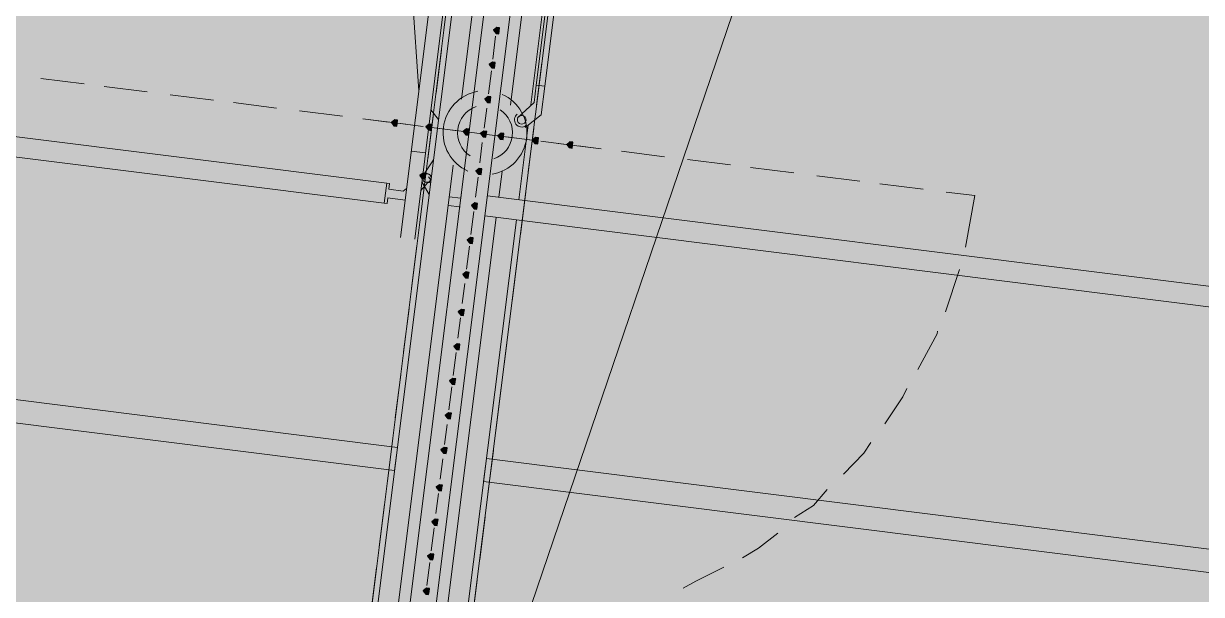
# Model space of a CAD drawing. Header units: metres. Extents: x -4 to 509425, y 7549 to 4732445.
# Drawn here: x 476025.717 to 476029.16, y 4719778.01 to 4719779.678 of the extents above; entities that cross this region are included whole.
import ezdxf

# ---------------------------------------------------------------- set-up
doc = ezdxf.new("R2010")
doc.units = ezdxf.units.M
doc.header["$LTSCALE"] = 0.01
doc.header["$MEASUREMENT"] = 0
doc.layers.get('0').update_dxf_attribs({"lineweight": 0})
for name, color, linetype in [('_SUBESTACIÓN', 1, 'Continuous'), ('NUDO GAROÑA', 211, 'Continuous'), ('SUBESTACION LA VID', 253, 'Continuous')]:
    doc.layers.add(name, color=color, linetype=linetype)

# ---------------------------------------------------------------- blocks, each defined once
blk = doc.blocks.new('A$Cfff6051d')
at = {"layer": 'SUBESTACION LA VID', "transparency": 33554687}
h = blk.add_hatch(color=256, dxfattribs=at)
h.dxf.hatch_style = 2
h.paths.add_polyline_path([(476027.1073, 4719779.6568), (476027.1084, 4719779.6652), (476027.1, 4719779.6663), (476027.0905, 4719779.6589), (476027.0979, 4719779.6495), (476027.1063, 4719779.6484)])
h = blk.add_hatch(color=256, dxfattribs=at)
h.dxf.hatch_style = 2
h.paths.add_polyline_path([(476027.0947, 4719779.556), (476027.0957, 4719779.5644), (476027.0873, 4719779.5655), (476027.0779, 4719779.5581), (476027.0852, 4719779.5487), (476027.0936, 4719779.5476)])
h = blk.add_hatch(color=256, dxfattribs=at)
h.dxf.hatch_style = 2
h.paths.add_polyline_path([(476027.082, 4719779.4552), (476027.0831, 4719779.4636), (476027.0747, 4719779.4647), (476027.0652, 4719779.4573), (476027.0726, 4719779.4479), (476027.081, 4719779.4468)])
h = blk.add_hatch(color=256, dxfattribs=at)
h.dxf.hatch_style = 2
h.paths.add_polyline_path([(476026.809, 4719779.3871), (476026.81, 4719779.3955), (476026.8016, 4719779.3965), (476026.7922, 4719779.3892), (476026.7995, 4719779.3797), (476026.8079, 4719779.3787)])
h = blk.add_hatch(color=256, dxfattribs=at)
h.dxf.hatch_style = 2
h.paths.add_polyline_path([(476026.9098, 4719779.3744), (476026.9109, 4719779.3828), (476026.9025, 4719779.3839), (476026.893, 4719779.3765), (476026.9003, 4719779.3671), (476026.9087, 4719779.366)])
h = blk.add_hatch(color=256, dxfattribs=at)
h.dxf.hatch_style = 2
h.paths.add_polyline_path([(476027.019, 4719779.3608), (476027.0201, 4719779.3692), (476027.0117, 4719779.3702), (476027.0022, 4719779.3629), (476027.0096, 4719779.3534), (476027.018, 4719779.3524)])
h = blk.add_hatch(color=256, dxfattribs=at)
h.dxf.hatch_style = 2
h.paths.add_polyline_path([(476027.0694, 4719779.3544), (476027.0705, 4719779.3628), (476027.0621, 4719779.3639), (476027.0526, 4719779.3565), (476027.06, 4719779.3471), (476027.0684, 4719779.346)])
h = blk.add_hatch(color=256, dxfattribs=at)
h.dxf.hatch_style = 2
h.paths.add_polyline_path([(476027.1198, 4719779.3481), (476027.1209, 4719779.3565), (476027.1125, 4719779.3576), (476027.103, 4719779.3502), (476027.1104, 4719779.3408), (476027.1188, 4719779.3397)])
h = blk.add_hatch(color=256, dxfattribs=at)
h.dxf.hatch_style = 2
h.paths.add_polyline_path([(476027.2206, 4719779.3355), (476027.2217, 4719779.3439), (476027.2133, 4719779.3449), (476027.2038, 4719779.3376), (476027.2112, 4719779.3281), (476027.2196, 4719779.3271)])
h = blk.add_hatch(color=256, dxfattribs=at)
h.dxf.hatch_style = 2
h.paths.add_polyline_path([(476027.3214, 4719779.3228), (476027.3225, 4719779.3312), (476027.3141, 4719779.3323), (476027.3046, 4719779.3249), (476027.312, 4719779.3155), (476027.3204, 4719779.3144)])
h = blk.add_hatch(color=256, dxfattribs=at)
h.dxf.hatch_style = 2
h.paths.add_polyline_path([(476027.0557, 4719779.2452), (476027.0568, 4719779.2536), (476027.0484, 4719779.2547), (476027.0389, 4719779.2473), (476027.0463, 4719779.2379), (476027.0547, 4719779.2368)])
h = blk.add_hatch(color=256, dxfattribs=at)
h.dxf.hatch_style = 2
h.paths.add_polyline_path([(476026.8919, 4719779.2316), (476026.8929, 4719779.24), (476026.8845, 4719779.2411), (476026.8751, 4719779.2337), (476026.8824, 4719779.2243), (476026.8908, 4719779.2232)])
h = blk.add_hatch(color=256, dxfattribs=at)
h.dxf.hatch_style = 2
h.paths.add_polyline_path([(476027.0431, 4719779.1444), (476027.0441, 4719779.1528), (476027.0357, 4719779.1539), (476027.0263, 4719779.1465), (476027.0336, 4719779.1371), (476027.042, 4719779.136)])
h = blk.add_hatch(color=256, dxfattribs=at)
h.dxf.hatch_style = 2
h.paths.add_polyline_path([(476027.0304, 4719779.0436), (476027.0315, 4719779.052), (476027.0231, 4719779.0531), (476027.0136, 4719779.0457), (476027.021, 4719779.0363), (476027.0294, 4719779.0352)])
h = blk.add_hatch(color=256, dxfattribs=at)
h.dxf.hatch_style = 2
h.paths.add_polyline_path([(476027.0178, 4719778.9428), (476027.0189, 4719778.9512), (476027.0105, 4719778.9523), (476027.001, 4719778.9449), (476027.0083, 4719778.9355), (476027.0167, 4719778.9344)])
h = blk.add_hatch(color=256, dxfattribs=at)
h.dxf.hatch_style = 2
h.paths.add_polyline_path([(476027.0041, 4719778.8336), (476027.0052, 4719778.842), (476026.9968, 4719778.8431), (476026.9873, 4719778.8357), (476026.9947, 4719778.8263), (476027.0031, 4719778.8252)])
h = blk.add_hatch(color=256, dxfattribs=at)
h.dxf.hatch_style = 2
h.paths.add_polyline_path([(476026.9915, 4719778.7328), (476026.9925, 4719778.7412), (476026.9841, 4719778.7423), (476026.9747, 4719778.7349), (476026.982, 4719778.7255), (476026.9904, 4719778.7244)])
h = blk.add_hatch(color=256, dxfattribs=at)
h.dxf.hatch_style = 2
h.paths.add_polyline_path([(476026.9788, 4719778.632), (476026.9799, 4719778.6404), (476026.9715, 4719778.6415), (476026.962, 4719778.6341), (476026.9694, 4719778.6247), (476026.9778, 4719778.6236)])
h = blk.add_hatch(color=256, dxfattribs=at)
h.dxf.hatch_style = 2
h.paths.add_polyline_path([(476026.9662, 4719778.5312), (476026.9672, 4719778.5396), (476026.9588, 4719778.5407), (476026.9494, 4719778.5333), (476026.9567, 4719778.5239), (476026.9651, 4719778.5228)])
h = blk.add_hatch(color=256, dxfattribs=at)
h.dxf.hatch_style = 2
h.paths.add_polyline_path([(476026.9536, 4719778.4304), (476026.9546, 4719778.4388), (476026.9462, 4719778.4399), (476026.9368, 4719778.4325), (476026.9441, 4719778.423), (476026.9525, 4719778.422)])
h = blk.add_hatch(color=256, dxfattribs=at)
h.dxf.hatch_style = 2
h.paths.add_polyline_path([(476026.9399, 4719778.3212), (476026.9409, 4719778.3296), (476026.9325, 4719778.3306), (476026.9231, 4719778.3233), (476026.9304, 4719778.3138), (476026.9388, 4719778.3128)])
h = blk.add_hatch(color=256, dxfattribs=at)
h.dxf.hatch_style = 2
h.paths.add_polyline_path([(476026.9272, 4719778.2204), (476026.9283, 4719778.2288), (476026.9199, 4719778.2298), (476026.9104, 4719778.2225), (476026.9178, 4719778.213), (476026.9262, 4719778.212)])
h = blk.add_hatch(color=256, dxfattribs=at)
h.dxf.hatch_style = 2
h.paths.add_polyline_path([(476026.9146, 4719778.1196), (476026.9156, 4719778.128), (476026.9072, 4719778.129), (476026.8978, 4719778.1217), (476026.9051, 4719778.1122), (476026.9135, 4719778.1112)])
h = blk.add_hatch(color=256, dxfattribs=at)
h.dxf.hatch_style = 2
h.paths.add_polyline_path([(476026.902, 4719778.0188), (476026.903, 4719778.0272), (476026.8946, 4719778.0282), (476026.8852, 4719778.0209), (476026.8925, 4719778.0114), (476026.9009, 4719778.0104)])
at = {"layer": 'SUBESTACION LA VID', "lineweight": 15}
for p, q in [((476026.7002, 4719777.5663), (476027.152, 4719781.17)), ((476027.4124, 4719781.1374), (476027.1996, 4719779.4405)), ((476027.0679, 4719781.044), (476026.8183, 4719779.0531)), ((476026.8603, 4719779.0479), (476027.112, 4719781.0556)), ((476026.777, 4719780.9013), (476026.872, 4719779.4816)), ((476027.1959, 4719780.772), (476026.841, 4719777.9411)), ((476027.2715, 4719780.7625), (476026.9166, 4719777.9316)), ((476026.997, 4719779.4574), (476027.1592, 4719780.751)), ((476027.1398, 4719779.4395), (476027.302, 4719780.7331)), ((476026.9456, 4719779.6601), (476026.9593, 4719779.7693)), ((476027.2523, 4719779.724), (476027.2396, 4719779.6232)), ((476023.0991, 4719779.673), (476026.7785, 4719779.2117)), ((476027.0968, 4719779.6411), (476027.0884, 4719779.5739)), ((476023.0918, 4719779.6142), (476026.7711, 4719779.1529)), ((476026.9224, 4719779.4752), (476026.9382, 4719779.6013)), ((476027.2322, 4719779.5644), (476027.2165, 4719779.4384)), ((476027.0842, 4719779.5403), (476027.0757, 4719779.4731)), ((476025.8934, 4719779.5019), (476025.7674, 4719779.5177)), ((476026.0782, 4719779.4787), (476025.9522, 4719779.4945)), ((476027.2154, 4719779.4982), (476027.2406, 4719779.4951)), ((476026.2714, 4719779.4545), (476026.1454, 4719779.4703)), ((476026.4562, 4719779.4313), (476026.3302, 4719779.4471)), ((476026.6494, 4719779.4071), (476026.5234, 4719779.4229)), ((476026.9298, 4719779.3975), (476026.9077, 4719779.4259)), ((476027.0705, 4719779.4311), (476027.0631, 4719779.3723)), ((476026.8342, 4719779.3839), (476026.7082, 4719779.3997)), ((476026.7838, 4719779.3902), (476026.7166, 4719779.3987)), ((476026.8846, 4719779.3776), (476026.8174, 4719779.386)), ((476026.8982, 4719779.282), (476026.914, 4719779.408)), ((476027.0274, 4719779.3597), (476026.9014, 4719779.3755)), ((476026.9854, 4719779.365), (476026.9266, 4719779.3723)), ((476027.0862, 4719779.3523), (476027.0274, 4719779.3597)), ((476027.2122, 4719779.3365), (476027.0862, 4719779.3523)), ((476027.1923, 4719779.3817), (476027.1649, 4719779.1633)), ((476027.208, 4719779.3712), (476027.1922, 4719779.2452)), ((476027.0578, 4719779.3303), (476027.0505, 4719779.2715)), ((476027.1954, 4719779.3386), (476027.1282, 4719779.3471)), ((476027.2962, 4719779.326), (476027.229, 4719779.3344)), ((476027.4054, 4719779.3123), (476027.2794, 4719779.3281)), ((476027.397, 4719779.3134), (476027.3382, 4719779.3207)), ((476026.8499, 4719779.3052), (476026.8919, 4719779.2999)), ((476026.915, 4719779.2799), (476026.8835, 4719779.2327)), ((476027.5902, 4719779.2891), (476027.4642, 4719779.3049)), ((476027.7834, 4719779.2649), (476027.6574, 4719779.2807)), ((476026.8106, 4719777.9705), (476026.9728, 4719779.2642)), ((476027.1061, 4719779.1707), (476027.1156, 4719779.2463)), ((476027.9682, 4719779.2417), (476027.8422, 4719779.2575)), ((476026.875, 4719779.0972), (476026.8908, 4719779.2232)), ((476026.9024, 4719779.1791), (476026.8814, 4719779.2159)), ((476026.8849, 4719779.22), (476026.8853, 4719779.2194)), ((476026.9003, 4719779.2306), (476026.9076, 4719779.2211)), ((476027.0452, 4719779.2295), (476027.0378, 4719779.1707)), ((476028.1615, 4719779.2175), (476028.0354, 4719779.2333)), ((476028.3463, 4719779.1944), (476028.2203, 4719779.2102)), ((476027.1849, 4719779.1864), (476027.1691, 4719779.0604)), ((476028.4975, 4719779.1754), (476028.4135, 4719779.1859)), ((476030.7434, 4719778.7146), (476027.0725, 4719779.1749)), ((476028.4701, 4719779.0252), (476028.4975, 4719779.1754)), ((476026.9534, 4719777.9526), (476027.0987, 4719779.1119)), ((476027.0326, 4719779.1287), (476027.0241, 4719779.0615)), ((476027.0651, 4719779.1161), (476030.7361, 4719778.6558)), ((476027.1575, 4719779.1045), (476026.9606, 4719777.5336)), ((476026.8508, 4719778.904), (476026.8666, 4719779.03)), ((476027.0199, 4719779.0279), (476027.0115, 4719778.9607)), ((476027.1606, 4719778.9932), (476027.1448, 4719778.8672)), ((476028.4123, 4719778.8362), (476028.4533, 4719778.9591)), ((476027.0062, 4719778.9187), (476026.9989, 4719778.8599)), ((476026.8277, 4719778.7192), (476026.8435, 4719778.8452)), ((476026.9936, 4719778.8179), (476026.9862, 4719778.7591)), ((476027.1375, 4719778.8084), (476027.1217, 4719778.6824)), ((476026.981, 4719778.7171), (476026.9725, 4719778.6499)), ((476026.8034, 4719778.526), (476026.8192, 4719778.652)), ((476026.9683, 4719778.6163), (476026.9599, 4719778.5491)), ((476027.1132, 4719778.6151), (476027.0974, 4719778.4891)), ((476026.9546, 4719778.5071), (476026.9473, 4719778.4483)), ((476026.7803, 4719778.3412), (476026.7961, 4719778.4672)), ((476027.0901, 4719778.4303), (476027.0743, 4719778.3043)), ((476026.942, 4719778.4062), (476026.9346, 4719778.3474)), ((476026.9294, 4719778.3054), (476026.922, 4719778.2466)), ((476026.756, 4719778.148), (476026.7718, 4719778.274)), ((476027.0659, 4719778.2371), (476027.0501, 4719778.1111)), ((476026.9167, 4719778.2046), (476026.9083, 4719778.1374)), ((476026.7329, 4719777.9632), (476026.7487, 4719778.0892)), ((476026.9041, 4719778.1038), (476026.8957, 4719778.0366)), ((476027.0427, 4719778.0523), (476027.0269, 4719777.9263))]:
    blk.add_line(p, q, dxfattribs=at)
for points in [[(476027.2406, 4719779.4951), (476027.4228, 4719780.9483), (476027.3976, 4719780.9515), (476027.2154, 4719779.4982)], [(476026.9582, 4719779.7609), (476026.6876, 4719777.602)], [(476026.9816, 4719777.5651), (476027.2523, 4719779.724)], [(476027.2154, 4719779.4982), (476027.2091, 4719779.4478), (476027.1608, 4719779.4027)], [(476027.1828, 4719779.3743), (476027.2301, 4719779.4111), (476027.2406, 4719779.4951)], [(476026.7785, 4719779.2117), (476026.7711, 4719779.1529), (476026.7795, 4719779.1519), (476026.7816, 4719779.1687), (476026.832, 4719779.1624)], [(476026.8362, 4719779.196), (476026.8268, 4719779.1886), (476026.7848, 4719779.1939), (476026.7869, 4719779.2107), (476026.7785, 4719779.2117)], [(476026.9066, 4719779.2127), (476026.8982, 4719779.2138), (476026.8782, 4719779.1907)], [(476026.9612, 4719779.1718), (476026.9948, 4719779.1675), (476026.9969, 4719779.1843)], [(476026.9895, 4719779.1255), (476026.9916, 4719779.1423), (476026.958, 4719779.1466)], [(476026.8013, 4719778.3727), (476026.8097, 4719778.4399), (476023.1052, 4719778.9043), (476023.0967, 4719778.8371), (476026.8013, 4719778.3727)], [(476026.8013, 4719778.3727), (476026.8097, 4719778.4399), (476023.1052, 4719778.9043), (476023.0967, 4719778.8371), (476026.8013, 4719778.3727)], [(476028.3314, 4719778.6672), (476028.3871, 4719778.7712), (476028.3881, 4719778.7796)], [(476028.2347, 4719778.5087), (476028.2872, 4719778.5874), (476028.2988, 4719778.6116)], [(476028.1139, 4719778.3617), (476028.1727, 4719778.4226), (476028.1937, 4719778.4541)], [(476027.0617, 4719778.34), (476027.0701, 4719778.4072), (476030.7831, 4719777.9418), (476030.7746, 4719777.8746), (476027.0617, 4719778.34)], [(476027.0617, 4719778.34), (476027.0701, 4719778.4072), (476030.7831, 4719777.9418), (476030.7746, 4719777.8746), (476027.0617, 4719778.34)], [(476027.97, 4719778.2347), (476028.0256, 4719778.2704), (476028.0656, 4719778.3166)], [(476027.8187, 4719778.1172), (476027.8649, 4719778.1455), (476027.9217, 4719778.1896)], [(476027.6454, 4719778.028), (476027.6822, 4719778.0489), (476027.7641, 4719778.0899)]]:
    blk.add_lwpolyline(points, dxfattribs=at)
at = {"layer": 'SUBESTACION LA VID'}
for points in [[(476027.1073, 4719779.6568), (476027.1084, 4719779.6652), (476027.1, 4719779.6663), (476027.0905, 4719779.6589), (476027.0979, 4719779.6495), (476027.1063, 4719779.6484)], [(476027.0947, 4719779.556), (476027.0957, 4719779.5644), (476027.0873, 4719779.5655), (476027.0779, 4719779.5581), (476027.0852, 4719779.5487), (476027.0936, 4719779.5476)], [(476027.082, 4719779.4552), (476027.0831, 4719779.4636), (476027.0747, 4719779.4647), (476027.0652, 4719779.4573), (476027.0726, 4719779.4479), (476027.081, 4719779.4468)], [(476026.809, 4719779.3871), (476026.81, 4719779.3955), (476026.8016, 4719779.3965), (476026.7922, 4719779.3892), (476026.7995, 4719779.3797), (476026.8079, 4719779.3787)], [(476026.9098, 4719779.3744), (476026.9109, 4719779.3828), (476026.9025, 4719779.3839), (476026.893, 4719779.3765), (476026.9003, 4719779.3671), (476026.9087, 4719779.366)], [(476027.019, 4719779.3608), (476027.0201, 4719779.3692), (476027.0117, 4719779.3702), (476027.0022, 4719779.3629), (476027.0096, 4719779.3534), (476027.018, 4719779.3524)], [(476027.0694, 4719779.3544), (476027.0705, 4719779.3628), (476027.0621, 4719779.3639), (476027.0526, 4719779.3565), (476027.06, 4719779.3471), (476027.0684, 4719779.346)], [(476027.1198, 4719779.3481), (476027.1209, 4719779.3565), (476027.1125, 4719779.3576), (476027.103, 4719779.3502), (476027.1104, 4719779.3408), (476027.1188, 4719779.3397)], [(476027.2206, 4719779.3355), (476027.2217, 4719779.3439), (476027.2133, 4719779.3449), (476027.2038, 4719779.3376), (476027.2112, 4719779.3281), (476027.2196, 4719779.3271)], [(476027.3214, 4719779.3228), (476027.3225, 4719779.3312), (476027.3141, 4719779.3323), (476027.3046, 4719779.3249), (476027.312, 4719779.3155), (476027.3204, 4719779.3144)], [(476027.0557, 4719779.2452), (476027.0568, 4719779.2536), (476027.0484, 4719779.2547), (476027.0389, 4719779.2473), (476027.0463, 4719779.2379), (476027.0547, 4719779.2368)], [(476026.8919, 4719779.2316), (476026.8929, 4719779.24), (476026.8845, 4719779.2411), (476026.8751, 4719779.2337), (476026.8824, 4719779.2243), (476026.8908, 4719779.2232)], [(476027.0431, 4719779.1444), (476027.0441, 4719779.1528), (476027.0357, 4719779.1539), (476027.0263, 4719779.1465), (476027.0336, 4719779.1371), (476027.042, 4719779.136)], [(476027.0304, 4719779.0436), (476027.0315, 4719779.052), (476027.0231, 4719779.0531), (476027.0136, 4719779.0457), (476027.021, 4719779.0363), (476027.0294, 4719779.0352)], [(476027.0178, 4719778.9428), (476027.0189, 4719778.9512), (476027.0105, 4719778.9523), (476027.001, 4719778.9449), (476027.0083, 4719778.9355), (476027.0167, 4719778.9344)], [(476027.0041, 4719778.8336), (476027.0052, 4719778.842), (476026.9968, 4719778.8431), (476026.9873, 4719778.8357), (476026.9947, 4719778.8263), (476027.0031, 4719778.8252)], [(476026.9915, 4719778.7328), (476026.9925, 4719778.7412), (476026.9841, 4719778.7423), (476026.9747, 4719778.7349), (476026.982, 4719778.7255), (476026.9904, 4719778.7244)], [(476026.9788, 4719778.632), (476026.9799, 4719778.6404), (476026.9715, 4719778.6415), (476026.962, 4719778.6341), (476026.9694, 4719778.6247), (476026.9778, 4719778.6236)], [(476026.9662, 4719778.5312), (476026.9672, 4719778.5396), (476026.9588, 4719778.5407), (476026.9494, 4719778.5333), (476026.9567, 4719778.5239), (476026.9651, 4719778.5228)], [(476026.9536, 4719778.4304), (476026.9546, 4719778.4388), (476026.9462, 4719778.4399), (476026.9368, 4719778.4325), (476026.9441, 4719778.423), (476026.9525, 4719778.422)], [(476026.9399, 4719778.3212), (476026.9409, 4719778.3296), (476026.9325, 4719778.3306), (476026.9231, 4719778.3233), (476026.9304, 4719778.3138), (476026.9388, 4719778.3128)], [(476026.9272, 4719778.2204), (476026.9283, 4719778.2288), (476026.9199, 4719778.2298), (476026.9104, 4719778.2225), (476026.9178, 4719778.213), (476026.9262, 4719778.212)], [(476026.9146, 4719778.1196), (476026.9156, 4719778.128), (476026.9072, 4719778.129), (476026.8978, 4719778.1217), (476026.9051, 4719778.1122), (476026.9135, 4719778.1112)], [(476026.902, 4719778.0188), (476026.903, 4719778.0272), (476026.8946, 4719778.0282), (476026.8852, 4719778.0209), (476026.8925, 4719778.0114), (476026.9009, 4719778.0104)]]:
    blk.add_lwpolyline(points, close=True, dxfattribs=at)
at = {"layer": 'SUBESTACION LA VID', "lineweight": 0}
for points in [[(476027.1073, 4719779.6568), (476027.1084, 4719779.6652), (476027.1, 4719779.6663), (476027.0905, 4719779.6589), (476027.0979, 4719779.6495), (476027.1063, 4719779.6484)], [(476027.0947, 4719779.556), (476027.0957, 4719779.5644), (476027.0873, 4719779.5655), (476027.0779, 4719779.5581), (476027.0852, 4719779.5487), (476027.0936, 4719779.5476)], [(476027.082, 4719779.4552), (476027.0831, 4719779.4636), (476027.0747, 4719779.4647), (476027.0652, 4719779.4573), (476027.0726, 4719779.4479), (476027.081, 4719779.4468)], [(476026.809, 4719779.3871), (476026.81, 4719779.3955), (476026.8016, 4719779.3965), (476026.7922, 4719779.3892), (476026.7995, 4719779.3797), (476026.8079, 4719779.3787)], [(476026.9098, 4719779.3744), (476026.9109, 4719779.3828), (476026.9025, 4719779.3839), (476026.893, 4719779.3765), (476026.9003, 4719779.3671), (476026.9087, 4719779.366)], [(476027.019, 4719779.3608), (476027.0201, 4719779.3692), (476027.0117, 4719779.3702), (476027.0022, 4719779.3629), (476027.0096, 4719779.3534), (476027.018, 4719779.3524)], [(476027.0694, 4719779.3544), (476027.0705, 4719779.3628), (476027.0621, 4719779.3639), (476027.0526, 4719779.3565), (476027.06, 4719779.3471), (476027.0684, 4719779.346)], [(476027.1198, 4719779.3481), (476027.1209, 4719779.3565), (476027.1125, 4719779.3576), (476027.103, 4719779.3502), (476027.1104, 4719779.3408), (476027.1188, 4719779.3397)], [(476027.2206, 4719779.3355), (476027.2217, 4719779.3439), (476027.2133, 4719779.3449), (476027.2038, 4719779.3376), (476027.2112, 4719779.3281), (476027.2196, 4719779.3271)], [(476027.3214, 4719779.3228), (476027.3225, 4719779.3312), (476027.3141, 4719779.3323), (476027.3046, 4719779.3249), (476027.312, 4719779.3155), (476027.3204, 4719779.3144)], [(476027.0557, 4719779.2452), (476027.0568, 4719779.2536), (476027.0484, 4719779.2547), (476027.0389, 4719779.2473), (476027.0463, 4719779.2379), (476027.0547, 4719779.2368)], [(476026.8919, 4719779.2316), (476026.8929, 4719779.24), (476026.8845, 4719779.2411), (476026.8751, 4719779.2337), (476026.8824, 4719779.2243), (476026.8908, 4719779.2232)], [(476027.0431, 4719779.1444), (476027.0441, 4719779.1528), (476027.0357, 4719779.1539), (476027.0263, 4719779.1465), (476027.0336, 4719779.1371), (476027.042, 4719779.136)], [(476027.0304, 4719779.0436), (476027.0315, 4719779.052), (476027.0231, 4719779.0531), (476027.0136, 4719779.0457), (476027.021, 4719779.0363), (476027.0294, 4719779.0352)], [(476027.0178, 4719778.9428), (476027.0189, 4719778.9512), (476027.0105, 4719778.9523), (476027.001, 4719778.9449), (476027.0083, 4719778.9355), (476027.0167, 4719778.9344)], [(476027.0041, 4719778.8336), (476027.0052, 4719778.842), (476026.9968, 4719778.8431), (476026.9873, 4719778.8357), (476026.9947, 4719778.8263), (476027.0031, 4719778.8252)], [(476026.9915, 4719778.7328), (476026.9925, 4719778.7412), (476026.9841, 4719778.7423), (476026.9747, 4719778.7349), (476026.982, 4719778.7255), (476026.9904, 4719778.7244)], [(476026.9788, 4719778.632), (476026.9799, 4719778.6404), (476026.9715, 4719778.6415), (476026.962, 4719778.6341), (476026.9694, 4719778.6247), (476026.9778, 4719778.6236)], [(476026.9662, 4719778.5312), (476026.9672, 4719778.5396), (476026.9588, 4719778.5407), (476026.9494, 4719778.5333), (476026.9567, 4719778.5239), (476026.9651, 4719778.5228)], [(476026.9536, 4719778.4304), (476026.9546, 4719778.4388), (476026.9462, 4719778.4399), (476026.9368, 4719778.4325), (476026.9441, 4719778.423), (476026.9525, 4719778.422)], [(476026.9399, 4719778.3212), (476026.9409, 4719778.3296), (476026.9325, 4719778.3306), (476026.9231, 4719778.3233), (476026.9304, 4719778.3138), (476026.9388, 4719778.3128)], [(476026.9272, 4719778.2204), (476026.9283, 4719778.2288), (476026.9199, 4719778.2298), (476026.9104, 4719778.2225), (476026.9178, 4719778.213), (476026.9262, 4719778.212)], [(476026.9146, 4719778.1196), (476026.9156, 4719778.128), (476026.9072, 4719778.129), (476026.8978, 4719778.1217), (476026.9051, 4719778.1122), (476026.9135, 4719778.1112)], [(476026.902, 4719778.0188), (476026.903, 4719778.0272), (476026.8946, 4719778.0282), (476026.8852, 4719778.0209), (476026.8925, 4719778.0114), (476026.9009, 4719778.0104)]]:
    blk.add_lwpolyline(points, close=True, dxfattribs=at)
at = {"layer": 'SUBESTACION LA VID', "lineweight": 15}
for points, knots in [([(476027.0448, 4719779.4801), (476026.9916, 4719779.4709), (476026.9506, 4719779.428), (476026.9439, 4719779.3744), (476026.9372, 4719779.3208), (476026.9663, 4719779.2692), (476027.0156, 4719779.2471)], [0, 0, 0, 0, 1, 1, 1, 2, 2, 2, 2]), ([(476027.0867, 4719779.2382), (476027.1399, 4719779.2474), (476027.1808, 4719779.2903), (476027.1875, 4719779.3439), (476027.1943, 4719779.3975), (476027.1652, 4719779.4492), (476027.1159, 4719779.4712)], [0, 0, 0, 0, 1, 1, 1, 2, 2, 2, 2]), ([(476027.0398, 4719779.4353), (476027.0107, 4719779.4254), (476026.9898, 4719779.3997), (476026.9859, 4719779.3692), (476026.9821, 4719779.3386), (476026.996, 4719779.3086), (476027.0218, 4719779.2918)], [0, 0, 0, 0, 1, 1, 1, 2, 2, 2, 2]), ([(476027.0916, 4719779.283), (476027.1208, 4719779.2929), (476027.1417, 4719779.3186), (476027.1455, 4719779.3492), (476027.1494, 4719779.3797), (476027.1354, 4719779.4097), (476027.1096, 4719779.4265)], [0, 0, 0, 0, 1, 1, 1, 2, 2, 2, 2]), ([(476027.1599, 4719779.4136), (476027.1507, 4719779.4065), (476027.149, 4719779.3934), (476027.156, 4719779.3841), (476027.163, 4719779.3749), (476027.1761, 4719779.373), (476027.1854, 4719779.3799)], [0, 0, 0, 0, 1, 1, 1, 2, 2, 2, 2]), ([(476027.1855, 4719779.3953), (476027.1863, 4719779.4023), (476027.1814, 4719779.4086), (476027.1744, 4719779.4095), (476027.1675, 4719779.4104), (476027.1611, 4719779.4055), (476027.1603, 4719779.3985), (476027.1594, 4719779.3916), (476027.1643, 4719779.3852), (476027.1713, 4719779.3843), (476027.1782, 4719779.3834), (476027.1846, 4719779.3884), (476027.1855, 4719779.3953)], [0, 0, 0, 0, 1, 1, 1, 2, 2, 2, 3, 3, 3, 4, 4, 4, 4]), ([(476026.8849, 4719779.22), (476026.8878, 4719779.2155), (476026.8932, 4719779.2133), (476026.8984, 4719779.2145), (476026.9036, 4719779.2157), (476026.9075, 4719779.22), (476026.9082, 4719779.2253), (476026.9088, 4719779.2306), (476026.9061, 4719779.2358), (476026.9014, 4719779.2382), (476026.8966, 4719779.2406), (476026.8909, 4719779.2399), (476026.887, 4719779.2363)], [0, 0, 0, 0, 1, 1, 1, 2, 2, 2, 3, 3, 3, 4, 4, 4, 4]), ([(476026.9056, 4719779.2347), (476026.9034, 4719779.2375), (476026.9002, 4719779.2393), (476026.8966, 4719779.2396), (476026.8931, 4719779.2399), (476026.8896, 4719779.2387), (476026.887, 4719779.2363)], [0, 0, 0, 0, 1, 1, 1, 2, 2, 2, 2]), ([(476026.9034, 4719779.2169), (476026.9089, 4719779.2212), (476026.9099, 4719779.2292), (476026.9056, 4719779.2347), (476026.9013, 4719779.2402), (476026.8933, 4719779.2412), (476026.8878, 4719779.2369)], [0, 0, 0, 0, 1, 1, 1, 2, 2, 2, 2])]:
    blk.add_open_spline(points, degree=3, knots=knots, dxfattribs=at)

msp = doc.modelspace()

# ---------------------------------------------------------------- hatches: boundary and pattern name
at = {"layer": '_SUBESTACIÓN', "transparency": 33554559}
h = msp.add_hatch(color=1, dxfattribs=at)
h.dxf.hatch_style = 1
h.paths.add_polyline_path([(475968.6399, 4719805.825), (476089.9386, 4719790.615), (476078.1686, 4719696.74), (475956.8686, 4719711.9502)])

# ---------------------------------------------------------------- linework, layer by layer
at = {"color": 252, "linetype": 'Continuous'}
msp.add_line((476054.7468, 4719858.8969), (476026.8105, 4719776.8312), dxfattribs=at)
at = {"layer": 'NUDO GAROÑA', "color": 1, "const_width": 10}
msp.add_lwpolyline([(476020.09, 4719778), (476049.4926, 4719860.7903)], dxfattribs=at)

# ---------------------------------------------------------------- block references
at = {"linetype": 'Continuous'}
msp.add_blockref('A$Cfff6051d', (0, 0), dxfattribs=at)

doc.saveas('drawing.dxf')
